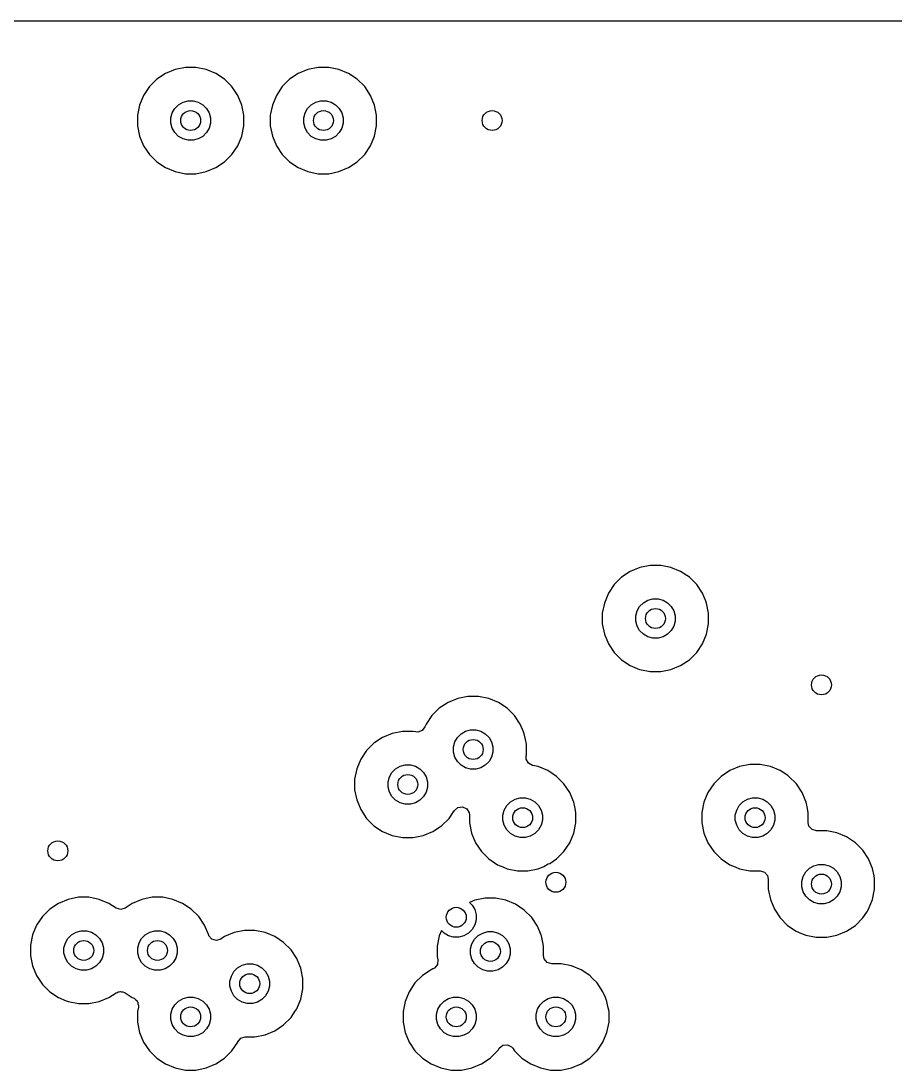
# Model space of a CAD drawing. Header units: inches. Extents: x 2.68 to 6.18, y -3.58 to -1.67.
# Drawn here: x 3.817 to 4.335, y -2.295 to -1.673 of the extents above; entities that cross this region are included whole.
import ezdxf

# ---------------------------------------------------------------- set-up
doc = ezdxf.new("R2010")
doc.units = ezdxf.units.IN
doc.header["$MEASUREMENT"] = 0
doc.layers.add('In2.Cu', color=33, linetype='CONTINUOUS', true_color=0xce7d2c)

msp = doc.modelspace()

# ---------------------------------------------------------------- linework, layer by layer
at = {"layer": 'In2.Cu', "linetype": 'CONTINUOUS'}
for p, q in [((2.68207, -1.67325), (6.1762, -1.67325)), ((3.90239, -1.70435), (3.89723, -1.7078)), ((3.90813, -1.70198), (3.90239, -1.70435)), ((3.90239, -1.70435), (3.90239, -1.70435)), ((3.91422, -1.70077), (3.90813, -1.70198)), ((3.90813, -1.70198), (3.90813, -1.70198)), ((3.92043, -1.70077), (3.91422, -1.70077)), ((3.91422, -1.70077), (3.91422, -1.70077)), ((3.92652, -1.70198), (3.92043, -1.70077)), ((3.92043, -1.70077), (3.92043, -1.70077)), ((3.93225, -1.70435), (3.92652, -1.70198)), ((3.92652, -1.70198), (3.92652, -1.70198)), ((3.93741, -1.7078), (3.93225, -1.70435)), ((3.93225, -1.70435), (3.93225, -1.70435)), ((3.98113, -1.70435), (3.97597, -1.7078)), ((3.98687, -1.70198), (3.98113, -1.70435)), ((3.98113, -1.70435), (3.98113, -1.70435)), ((3.99296, -1.70077), (3.98687, -1.70198)), ((3.98687, -1.70198), (3.98687, -1.70198)), ((3.99917, -1.70077), (3.99296, -1.70077)), ((3.99296, -1.70077), (3.99296, -1.70077)), ((4.00526, -1.70198), (3.99917, -1.70077)), ((3.99917, -1.70077), (3.99917, -1.70077)), ((4.01099, -1.70435), (4.00526, -1.70198)), ((4.00526, -1.70198), (4.00526, -1.70198)), ((4.01615, -1.7078), (4.01099, -1.70435)), ((4.01099, -1.70435), (4.01099, -1.70435)), ((3.89723, -1.7078), (3.89284, -1.71219)), ((3.89723, -1.7078), (3.89723, -1.7078)), ((3.9418, -1.71219), (3.93741, -1.7078)), ((3.93741, -1.7078), (3.93741, -1.7078)), ((3.97597, -1.7078), (3.97158, -1.71219)), ((3.97597, -1.7078), (3.97597, -1.7078)), ((4.02054, -1.71219), (4.01615, -1.7078)), ((4.01615, -1.7078), (4.01615, -1.7078)), ((3.89284, -1.71219), (3.88939, -1.71735)), ((3.89284, -1.71219), (3.89284, -1.71219)), ((3.94525, -1.71735), (3.9418, -1.71219)), ((3.9418, -1.71219), (3.9418, -1.71219)), ((3.97158, -1.71219), (3.96813, -1.71735)), ((3.97158, -1.71219), (3.97158, -1.71219)), ((4.02399, -1.71735), (4.02054, -1.71219)), ((4.02054, -1.71219), (4.02054, -1.71219)), ((3.88939, -1.71736), (3.88702, -1.72309)), ((3.88939, -1.71735), (3.88939, -1.71736)), ((3.90795, -1.72509), (3.91013, -1.72291)), ((3.91013, -1.72291), (3.9128, -1.72137)), ((3.9128, -1.72137), (3.91578, -1.72057)), ((3.91578, -1.72057), (3.91886, -1.72057)), ((3.91886, -1.72057), (3.92184, -1.72137)), ((3.92184, -1.72137), (3.92451, -1.72291)), ((3.92451, -1.72291), (3.92669, -1.72509)), ((3.94525, -1.71736), (3.94525, -1.71735)), ((3.94763, -1.72309), (3.94525, -1.71736)), ((3.96813, -1.71736), (3.96576, -1.72309)), ((3.96813, -1.71735), (3.96813, -1.71736)), ((3.98669, -1.72509), (3.98887, -1.72291)), ((3.98887, -1.72291), (3.99154, -1.72137)), ((3.99154, -1.72137), (3.99452, -1.72057)), ((3.99452, -1.72057), (3.9976, -1.72057)), ((3.9976, -1.72057), (4.00058, -1.72137)), ((4.00058, -1.72137), (4.00325, -1.72291)), ((4.00325, -1.72291), (4.00543, -1.72509)), ((4.02399, -1.71736), (4.02399, -1.71735)), ((4.02637, -1.72309), (4.02399, -1.71736)), ((3.88702, -1.72309), (3.88581, -1.72918)), ((3.88581, -1.72918), (3.88581, -1.73539)), ((3.88702, -1.72309), (3.88702, -1.72309)), ((3.90561, -1.73074), (3.90641, -1.72776)), ((3.90641, -1.72776), (3.90795, -1.72509)), ((3.92669, -1.72509), (3.92823, -1.72776)), ((3.92823, -1.72776), (3.92903, -1.73074)), ((3.94884, -1.72918), (3.94763, -1.72309)), ((3.94763, -1.72309), (3.94763, -1.72309)), ((3.94763, -1.72309), (3.94763, -1.72309)), ((3.94884, -1.73539), (3.94884, -1.72918)), ((3.94884, -1.72918), (3.94884, -1.72918)), ((3.94884, -1.72918), (3.94884, -1.72918)), ((3.96576, -1.72309), (3.96455, -1.72918)), ((3.96455, -1.72918), (3.96455, -1.73539)), ((3.96576, -1.72309), (3.96576, -1.72309)), ((3.98435, -1.73074), (3.98515, -1.72776)), ((3.98515, -1.72776), (3.98669, -1.72509)), ((4.00543, -1.72509), (4.00697, -1.72776)), ((4.00697, -1.72776), (4.00777, -1.73074)), ((4.02758, -1.72918), (4.02637, -1.72309)), ((4.02637, -1.72309), (4.02637, -1.72309)), ((4.02637, -1.72309), (4.02637, -1.72309)), ((4.02758, -1.73539), (4.02758, -1.72918)), ((4.02758, -1.72918), (4.02758, -1.72918)), ((4.02758, -1.72918), (4.02758, -1.72918)), ((3.88581, -1.73539), (3.88702, -1.74148)), ((3.90561, -1.73383), (3.90561, -1.73074)), ((3.90641, -1.7368), (3.90561, -1.73383)), ((3.92903, -1.73383), (3.92823, -1.7368)), ((3.92903, -1.73074), (3.92903, -1.73383)), ((3.94763, -1.74148), (3.94884, -1.73539)), ((3.96455, -1.73539), (3.96576, -1.74148)), ((3.98435, -1.73383), (3.98435, -1.73074)), ((3.98515, -1.7368), (3.98435, -1.73383)), ((4.00777, -1.73383), (4.00697, -1.7368)), ((4.00777, -1.73074), (4.00777, -1.73383)), ((4.02637, -1.74148), (4.02758, -1.73539)), ((3.88702, -1.74148), (3.88702, -1.74148)), ((3.88702, -1.74148), (3.88939, -1.74721)), ((3.90795, -1.73947), (3.90641, -1.7368)), ((3.91013, -1.74165), (3.90795, -1.73947)), ((3.9128, -1.7432), (3.91013, -1.74165)), ((3.92451, -1.74165), (3.92184, -1.7432)), ((3.92669, -1.73947), (3.92451, -1.74165)), ((3.92823, -1.7368), (3.92669, -1.73947)), ((3.94525, -1.74721), (3.94763, -1.74148)), ((3.96576, -1.74148), (3.96576, -1.74148)), ((3.96576, -1.74148), (3.96813, -1.74721)), ((3.98669, -1.73947), (3.98515, -1.7368)), ((3.98887, -1.74165), (3.98669, -1.73947)), ((3.99154, -1.7432), (3.98887, -1.74165)), ((4.00325, -1.74165), (4.00058, -1.7432)), ((4.00543, -1.73947), (4.00325, -1.74165)), ((4.00697, -1.7368), (4.00543, -1.73947)), ((4.02399, -1.74721), (4.02637, -1.74148)), ((3.88939, -1.74721), (3.88939, -1.74721)), ((3.88939, -1.74721), (3.89284, -1.75237)), ((3.91578, -1.74399), (3.9128, -1.7432)), ((3.91886, -1.74399), (3.91578, -1.74399)), ((3.92184, -1.7432), (3.91886, -1.74399)), ((3.9418, -1.75237), (3.94525, -1.74721)), ((3.96813, -1.74721), (3.96813, -1.74721)), ((3.96813, -1.74721), (3.97158, -1.75237)), ((3.99452, -1.74399), (3.99154, -1.7432)), ((3.9976, -1.74399), (3.99452, -1.74399)), ((4.00058, -1.7432), (3.9976, -1.74399)), ((4.02054, -1.75237), (4.02399, -1.74721)), ((3.89284, -1.75237), (3.89284, -1.75237)), ((3.89284, -1.75237), (3.89723, -1.75676)), ((3.93741, -1.75676), (3.9418, -1.75237)), ((3.97158, -1.75237), (3.97158, -1.75237)), ((3.97158, -1.75237), (3.97597, -1.75676)), ((4.01615, -1.75676), (4.02054, -1.75237)), ((3.89723, -1.75676), (3.89723, -1.75676)), ((3.89723, -1.75676), (3.90239, -1.76021)), ((3.90239, -1.76021), (3.90239, -1.76021)), ((3.90239, -1.76021), (3.90813, -1.76259)), ((3.92652, -1.76259), (3.93225, -1.76021)), ((3.93225, -1.76021), (3.93741, -1.75676)), ((3.97597, -1.75676), (3.97597, -1.75676)), ((3.97597, -1.75676), (3.98113, -1.76021)), ((3.98113, -1.76021), (3.98113, -1.76021)), ((3.98113, -1.76021), (3.98687, -1.76259)), ((4.00526, -1.76259), (4.01099, -1.76021)), ((4.01099, -1.76021), (4.01615, -1.75676)), ((3.90813, -1.76259), (3.90813, -1.76259)), ((3.90813, -1.76259), (3.91422, -1.7638)), ((3.91422, -1.7638), (3.91422, -1.7638)), ((3.91422, -1.7638), (3.91422, -1.7638)), ((3.91422, -1.7638), (3.92043, -1.7638)), ((3.92043, -1.7638), (3.92652, -1.76259)), ((3.92043, -1.7638), (3.92043, -1.7638)), ((3.98687, -1.76259), (3.98687, -1.76259)), ((3.98687, -1.76259), (3.99296, -1.7638)), ((3.99296, -1.7638), (3.99296, -1.7638)), ((3.99296, -1.7638), (3.99296, -1.7638)), ((3.99296, -1.7638), (3.99917, -1.7638)), ((3.99917, -1.7638), (4.00526, -1.76259)), ((3.99917, -1.7638), (3.99917, -1.7638)), ((4.18981, -1.99604), (4.18372, -1.99725)), ((4.19602, -1.99604), (4.18981, -1.99604)), ((4.18981, -1.99604), (4.18981, -1.99604)), ((4.20211, -1.99725), (4.19602, -1.99604)), ((4.19602, -1.99604), (4.19602, -1.99604)), ((4.17798, -1.99963), (4.17282, -2.00308)), ((4.17799, -1.99963), (4.17798, -1.99963)), ((4.18372, -1.99725), (4.17799, -1.99963)), ((4.18372, -1.99725), (4.18372, -1.99725)), ((4.20784, -1.99963), (4.20211, -1.99725)), ((4.20211, -1.99725), (4.20211, -1.99725)), ((4.213, -2.00308), (4.20784, -1.99963)), ((4.20784, -1.99963), (4.20784, -1.99963)), ((4.16843, -2.00747), (4.16498, -2.01263)), ((4.17282, -2.00308), (4.16843, -2.00747)), ((4.16843, -2.00747), (4.16843, -2.00747)), ((4.17282, -2.00308), (4.17282, -2.00308)), ((4.21739, -2.00747), (4.213, -2.00308)), ((4.213, -2.00308), (4.213, -2.00308)), ((4.22084, -2.01263), (4.21739, -2.00747)), ((4.21739, -2.00747), (4.21739, -2.00747)), ((4.16498, -2.01263), (4.16261, -2.01837)), ((4.16498, -2.01263), (4.16498, -2.01263)), ((4.22277, -2.01729), (4.22084, -2.01263)), ((4.22084, -2.01263), (4.22084, -2.01263)), ((4.16261, -2.01837), (4.1614, -2.02445)), ((4.16261, -2.01837), (4.16261, -2.01837)), ((4.182, -2.02304), (4.18354, -2.02037)), ((4.18354, -2.02037), (4.18572, -2.01819)), ((4.18572, -2.01819), (4.18839, -2.01665)), ((4.18839, -2.01665), (4.19137, -2.01585)), ((4.19137, -2.01585), (4.19446, -2.01585)), ((4.19446, -2.01585), (4.19743, -2.01665)), ((4.19743, -2.01665), (4.2001, -2.01819)), ((4.2001, -2.01819), (4.20228, -2.02037)), ((4.20228, -2.02037), (4.20383, -2.02304)), ((4.22322, -2.01837), (4.22277, -2.01729)), ((4.22443, -2.02445), (4.22322, -2.01837)), ((4.22322, -2.01837), (4.22322, -2.01837)), ((4.22322, -2.01837), (4.22322, -2.01837)), ((4.1614, -2.02445), (4.1614, -2.03066)), ((4.1812, -2.02602), (4.182, -2.02304)), ((4.1812, -2.0291), (4.1812, -2.02602)), ((4.20383, -2.02304), (4.20462, -2.02602)), ((4.20462, -2.02602), (4.20462, -2.0291)), ((4.22443, -2.02446), (4.22443, -2.02445)), ((4.22443, -2.02445), (4.22443, -2.02445)), ((4.22443, -2.03066), (4.22443, -2.02446)), ((4.1614, -2.03066), (4.16261, -2.03675)), ((4.182, -2.03208), (4.1812, -2.0291)), ((4.18354, -2.03475), (4.182, -2.03208)), ((4.20383, -2.03208), (4.20228, -2.03475)), ((4.20462, -2.0291), (4.20383, -2.03208)), ((4.22322, -2.03675), (4.22443, -2.03066)), ((4.16261, -2.03675), (4.16261, -2.03675)), ((4.16261, -2.03675), (4.16498, -2.04249)), ((4.18572, -2.03693), (4.18354, -2.03475)), ((4.18839, -2.03847), (4.18572, -2.03693)), ((4.19137, -2.03927), (4.18839, -2.03847)), ((4.19446, -2.03927), (4.19137, -2.03927)), ((4.19743, -2.03847), (4.19446, -2.03927)), ((4.2001, -2.03693), (4.19743, -2.03847)), ((4.20228, -2.03475), (4.2001, -2.03693)), ((4.22084, -2.04249), (4.22322, -2.03675)), ((4.16498, -2.04249), (4.16498, -2.04249)), ((4.16498, -2.04249), (4.16843, -2.04765)), ((4.21739, -2.04765), (4.22084, -2.04249)), ((4.16843, -2.04765), (4.16843, -2.04765)), ((4.16843, -2.04765), (4.17282, -2.05204)), ((4.17282, -2.05204), (4.17282, -2.05204)), ((4.17282, -2.05204), (4.17798, -2.05549)), ((4.20784, -2.05549), (4.213, -2.05204)), ((4.213, -2.05204), (4.21739, -2.04765)), ((4.17798, -2.05549), (4.17799, -2.05549)), ((4.17799, -2.05549), (4.18341, -2.05774)), ((4.18341, -2.05774), (4.18372, -2.05786)), ((4.18372, -2.05786), (4.18981, -2.05907)), ((4.19602, -2.05907), (4.20211, -2.05786)), ((4.20211, -2.05786), (4.20784, -2.05549)), ((4.18981, -2.05907), (4.18981, -2.05907)), ((4.18981, -2.05907), (4.18981, -2.05907)), ((4.18981, -2.05907), (4.19602, -2.05907)), ((4.19602, -2.05907), (4.19602, -2.05907)), ((4.06992, -2.07731), (4.06476, -2.08076)), ((4.07566, -2.07493), (4.06992, -2.07731)), ((4.06992, -2.07731), (4.06992, -2.07731)), ((4.08175, -2.07372), (4.07566, -2.07493)), ((4.07566, -2.07493), (4.07566, -2.07493)), ((4.08795, -2.07372), (4.08175, -2.07372)), ((4.08175, -2.07372), (4.08175, -2.07372)), ((4.09404, -2.07493), (4.08795, -2.07372)), ((4.08795, -2.07372), (4.08795, -2.07372)), ((4.09978, -2.07731), (4.09404, -2.07493)), ((4.09404, -2.07493), (4.09404, -2.07493)), ((4.10494, -2.08076), (4.09978, -2.07731)), ((4.09978, -2.07731), (4.09978, -2.07731)), ((4.06476, -2.08076), (4.06037, -2.08515)), ((4.06476, -2.08076), (4.06476, -2.08076)), ((4.10933, -2.08515), (4.10494, -2.08076)), ((4.10494, -2.08076), (4.10494, -2.08076)), ((4.06037, -2.08515), (4.05692, -2.09031)), ((4.06037, -2.08515), (4.06037, -2.08515)), ((4.11278, -2.09031), (4.10933, -2.08515)), ((4.10933, -2.08515), (4.10933, -2.08515)), ((4.03687, -2.09568), (4.03113, -2.09806)), ((4.04296, -2.09447), (4.03687, -2.09568)), ((4.03687, -2.09568), (4.03687, -2.09568)), ((4.04917, -2.09447), (4.04296, -2.09447)), ((4.04296, -2.09447), (4.04296, -2.09447)), ((4.05081, -2.0948), (4.04917, -2.09447)), ((4.04917, -2.09447), (4.04917, -2.09447)), ((4.05194, -2.09489), (4.05081, -2.0948)), ((4.05455, -2.09402), (4.05194, -2.09489)), ((4.05627, -2.09188), (4.05455, -2.09402)), ((4.05692, -2.09031), (4.05627, -2.09188)), ((4.05692, -2.09031), (4.05692, -2.09031)), ((4.07548, -2.09805), (4.07766, -2.09587)), ((4.07766, -2.09587), (4.08033, -2.09432)), ((4.08033, -2.09432), (4.08331, -2.09353)), ((4.08331, -2.09353), (4.08639, -2.09353)), ((4.08639, -2.09353), (4.08937, -2.09432)), ((4.08937, -2.09432), (4.09204, -2.09587)), ((4.09204, -2.09587), (4.09422, -2.09805)), ((4.11464, -2.0948), (4.11278, -2.09031)), ((4.11278, -2.09031), (4.11278, -2.09031)), ((4.11516, -2.09604), (4.11464, -2.0948)), ((4.11582, -2.09938), (4.11516, -2.09604)), ((4.02597, -2.1015), (4.02158, -2.10589)), ((4.03113, -2.09806), (4.02597, -2.1015)), ((4.02597, -2.1015), (4.02597, -2.1015)), ((4.03113, -2.09806), (4.03113, -2.09806)), ((4.07314, -2.10369), (4.07394, -2.10072)), ((4.07394, -2.10072), (4.07548, -2.09805)), ((4.09422, -2.09805), (4.09576, -2.10072)), ((4.09576, -2.10072), (4.09656, -2.10369)), ((4.11637, -2.10213), (4.11582, -2.09938)), ((4.11637, -2.10834), (4.11637, -2.10213)), ((4.11637, -2.10213), (4.11637, -2.10213)), ((4.02158, -2.10589), (4.01813, -2.11106)), ((4.02158, -2.10589), (4.02158, -2.10589)), ((4.07314, -2.10678), (4.07314, -2.10369)), ((4.07394, -2.10976), (4.07314, -2.10678)), ((4.09656, -2.10678), (4.09576, -2.10976)), ((4.09656, -2.10369), (4.09656, -2.10678)), ((4.11624, -2.10897), (4.11637, -2.10834)), ((4.01813, -2.11106), (4.01576, -2.11679)), ((4.01813, -2.11106), (4.01813, -2.11106)), ((4.04154, -2.11507), (4.04452, -2.11427)), ((4.04452, -2.11427), (4.0476, -2.11427)), ((4.0476, -2.11427), (4.05058, -2.11507)), ((4.07548, -2.11243), (4.07394, -2.10976)), ((4.07766, -2.11461), (4.07548, -2.11243)), ((4.08033, -2.11615), (4.07766, -2.11461)), ((4.09204, -2.11461), (4.08937, -2.11615)), ((4.09422, -2.11243), (4.09204, -2.11461)), ((4.09576, -2.10976), (4.09422, -2.11243)), ((4.11628, -2.11104), (4.11624, -2.10897)), ((4.11764, -2.11344), (4.11628, -2.11104)), ((4.12008, -2.11471), (4.11764, -2.11344)), ((4.12337, -2.11536), (4.12008, -2.11471)), ((4.24886, -2.11415), (4.24278, -2.11536)), ((4.25507, -2.11415), (4.24886, -2.11415)), ((4.24886, -2.11415), (4.24886, -2.11415)), ((4.26116, -2.11536), (4.25507, -2.11415)), ((4.25507, -2.11415), (4.25507, -2.11415)), ((4.01576, -2.11679), (4.01455, -2.12288)), ((4.01576, -2.11679), (4.01576, -2.11679)), ((4.03515, -2.12146), (4.03669, -2.11879)), ((4.03669, -2.11879), (4.03887, -2.11661)), ((4.03887, -2.11661), (4.04154, -2.11507)), ((4.05058, -2.11507), (4.05325, -2.11661)), ((4.05325, -2.11661), (4.05543, -2.11879)), ((4.05543, -2.11879), (4.05697, -2.12146)), ((4.08331, -2.11695), (4.08033, -2.11615)), ((4.08639, -2.11695), (4.08331, -2.11695)), ((4.08937, -2.11615), (4.08639, -2.11695)), ((4.1291, -2.11774), (4.12337, -2.11536)), ((4.12337, -2.11536), (4.12337, -2.11536)), ((4.13426, -2.12119), (4.1291, -2.11774)), ((4.1291, -2.11774), (4.1291, -2.11774)), ((4.23704, -2.11774), (4.23188, -2.12119)), ((4.24278, -2.11536), (4.23704, -2.11774)), ((4.23704, -2.11774), (4.23704, -2.11774)), ((4.24278, -2.11536), (4.24278, -2.11536)), ((4.2669, -2.11774), (4.26116, -2.11536)), ((4.26116, -2.11536), (4.26116, -2.11536)), ((4.27141, -2.12075), (4.2669, -2.11774)), ((4.2669, -2.11774), (4.2669, -2.11774)), ((4.27206, -2.12119), (4.27141, -2.12075)), ((4.01455, -2.12288), (4.01455, -2.12909)), ((4.03435, -2.12444), (4.03515, -2.12146)), ((4.03435, -2.12753), (4.03435, -2.12444)), ((4.05697, -2.12146), (4.05777, -2.12444)), ((4.05777, -2.12444), (4.05777, -2.12753)), ((4.13865, -2.12558), (4.13426, -2.12119)), ((4.13426, -2.12119), (4.13426, -2.12119)), ((4.1421, -2.13074), (4.13865, -2.12558)), ((4.13865, -2.12558), (4.13865, -2.12558)), ((4.22749, -2.12558), (4.22404, -2.13074)), ((4.23188, -2.12119), (4.22749, -2.12558)), ((4.22749, -2.12558), (4.22749, -2.12558)), ((4.23188, -2.12119), (4.23188, -2.12119)), ((4.27645, -2.12558), (4.27206, -2.12119)), ((4.27206, -2.12119), (4.27206, -2.12119)), ((4.2799, -2.13074), (4.27645, -2.12558)), ((4.27645, -2.12558), (4.27645, -2.12558)), ((4.01455, -2.12909), (4.01576, -2.13518)), ((4.03515, -2.1305), (4.03435, -2.12753)), ((4.03669, -2.13317), (4.03515, -2.1305)), ((4.03887, -2.13535), (4.03669, -2.13317)), ((4.05543, -2.13317), (4.05325, -2.13535)), ((4.05697, -2.1305), (4.05543, -2.13317)), ((4.05777, -2.12753), (4.05697, -2.1305)), ((4.14394, -2.13518), (4.1421, -2.13074)), ((4.1421, -2.13074), (4.1421, -2.13074)), ((4.22404, -2.13074), (4.22166, -2.13648)), ((4.22404, -2.13074), (4.22404, -2.13074)), ((4.28173, -2.13518), (4.2799, -2.13074)), ((4.2799, -2.13074), (4.2799, -2.13074)), ((4.01576, -2.13518), (4.01576, -2.13518)), ((4.01576, -2.13518), (4.01813, -2.14091)), ((4.04154, -2.1369), (4.03887, -2.13535)), ((4.04452, -2.13769), (4.04154, -2.1369)), ((4.0476, -2.13769), (4.04452, -2.13769)), ((4.05058, -2.1369), (4.0476, -2.13769)), ((4.05325, -2.13535), (4.05058, -2.1369)), ((4.07372, -2.14132), (4.07583, -2.13956)), ((4.07583, -2.13956), (4.07856, -2.13922)), ((4.07856, -2.13922), (4.08104, -2.14041)), ((4.10326, -2.14115), (4.1048, -2.13848)), ((4.1048, -2.13848), (4.10698, -2.1363)), ((4.10698, -2.1363), (4.10965, -2.13476)), ((4.10965, -2.13476), (4.11263, -2.13396)), ((4.11263, -2.13396), (4.11571, -2.13396)), ((4.11571, -2.13396), (4.11869, -2.13476)), ((4.11869, -2.13476), (4.12136, -2.1363)), ((4.12136, -2.1363), (4.12354, -2.13848)), ((4.12354, -2.13848), (4.12509, -2.14115)), ((4.14448, -2.13648), (4.14394, -2.13518)), ((4.14502, -2.13922), (4.14448, -2.13648)), ((4.14569, -2.14257), (4.14502, -2.13922)), ((4.22166, -2.13648), (4.22045, -2.14257)), ((4.22166, -2.13648), (4.22166, -2.13648)), ((4.24106, -2.14115), (4.2426, -2.13848)), ((4.2426, -2.13848), (4.24478, -2.1363)), ((4.24478, -2.1363), (4.24745, -2.13476)), ((4.24745, -2.13476), (4.25043, -2.13396)), ((4.25043, -2.13396), (4.25351, -2.13396)), ((4.25351, -2.13396), (4.25649, -2.13476)), ((4.25649, -2.13476), (4.25916, -2.1363)), ((4.25916, -2.1363), (4.26134, -2.13848)), ((4.26134, -2.13848), (4.26288, -2.14115)), ((4.28227, -2.13648), (4.28173, -2.13518)), ((4.28282, -2.13922), (4.28227, -2.13648)), ((4.28348, -2.14257), (4.28282, -2.13922)), ((4.01813, -2.14091), (4.01813, -2.14091)), ((4.01813, -2.14091), (4.02158, -2.14607)), ((4.07054, -2.14607), (4.07277, -2.14275)), ((4.07277, -2.14275), (4.07372, -2.14132)), ((4.08104, -2.14041), (4.08248, -2.14275)), ((4.08248, -2.14275), (4.08266, -2.14404)), ((4.08266, -2.14404), (4.08266, -2.14877)), ((4.10246, -2.14413), (4.10326, -2.14115)), ((4.10246, -2.14721), (4.10246, -2.14413)), ((4.12509, -2.14115), (4.12588, -2.14413)), ((4.12588, -2.14413), (4.12588, -2.14721)), ((4.14569, -2.14877), (4.14569, -2.14257)), ((4.14569, -2.14257), (4.14569, -2.14257)), ((4.14569, -2.14257), (4.14569, -2.14257)), ((4.22045, -2.14257), (4.22045, -2.14877)), ((4.24026, -2.14413), (4.24106, -2.14115)), ((4.24026, -2.14721), (4.24026, -2.14413)), ((4.26288, -2.14115), (4.26368, -2.14413)), ((4.26368, -2.14413), (4.26368, -2.14721)), ((4.28348, -2.14864), (4.28348, -2.14257)), ((4.28348, -2.14257), (4.28348, -2.14257)), ((4.02158, -2.14607), (4.02158, -2.14607)), ((4.02158, -2.14607), (4.02597, -2.15046)), ((4.02597, -2.15046), (4.02597, -2.15046)), ((4.02597, -2.15046), (4.03113, -2.15391)), ((4.06099, -2.15391), (4.06615, -2.15046)), ((4.06615, -2.15046), (4.07054, -2.14607)), ((4.08266, -2.14877), (4.08387, -2.15486)), ((4.10326, -2.15019), (4.10246, -2.14721)), ((4.1048, -2.15286), (4.10326, -2.15019)), ((4.12509, -2.15019), (4.12354, -2.15286)), ((4.12588, -2.14721), (4.12509, -2.15019)), ((4.14448, -2.15486), (4.14569, -2.14877)), ((4.22045, -2.14877), (4.22166, -2.15486)), ((4.24106, -2.15019), (4.24026, -2.14721)), ((4.2426, -2.15286), (4.24106, -2.15019)), ((4.26288, -2.15019), (4.26134, -2.15286)), ((4.26368, -2.14721), (4.26288, -2.15019)), ((4.28393, -2.15067), (4.28348, -2.14864)), ((4.28573, -2.15275), (4.28393, -2.15067)), ((4.03113, -2.15391), (4.03113, -2.15391)), ((4.03113, -2.15391), (4.03687, -2.15629)), ((4.03687, -2.15629), (4.03687, -2.15629)), ((4.03687, -2.15629), (4.04296, -2.1575)), ((4.04296, -2.1575), (4.04296, -2.1575)), ((4.04296, -2.1575), (4.04296, -2.1575)), ((4.04296, -2.1575), (4.04917, -2.1575)), ((4.04917, -2.1575), (4.05526, -2.15629)), ((4.04917, -2.1575), (4.04917, -2.1575)), ((4.05526, -2.15629), (4.06099, -2.15391)), ((4.08387, -2.15486), (4.08387, -2.15486)), ((4.08387, -2.15486), (4.08624, -2.1606)), ((4.10698, -2.15504), (4.1048, -2.15286)), ((4.10965, -2.15658), (4.10698, -2.15504)), ((4.11263, -2.15738), (4.10965, -2.15658)), ((4.11571, -2.15738), (4.11263, -2.15738)), ((4.11869, -2.15658), (4.11571, -2.15738)), ((4.12136, -2.15504), (4.11869, -2.15658)), ((4.12354, -2.15286), (4.12136, -2.15504)), ((4.1421, -2.1606), (4.14448, -2.15486)), ((4.22166, -2.15486), (4.22166, -2.15486)), ((4.22166, -2.15486), (4.22404, -2.1606)), ((4.24478, -2.15504), (4.2426, -2.15286)), ((4.24745, -2.15658), (4.24478, -2.15504)), ((4.25043, -2.15738), (4.24745, -2.15658)), ((4.25351, -2.15738), (4.25043, -2.15738)), ((4.25649, -2.15658), (4.25351, -2.15738)), ((4.25916, -2.15504), (4.25649, -2.15658)), ((4.26134, -2.15286), (4.25916, -2.15504)), ((4.28837, -2.15352), (4.28573, -2.15275)), ((4.29444, -2.15352), (4.28837, -2.15352)), ((4.30053, -2.15473), (4.29444, -2.15352)), ((4.29444, -2.15352), (4.29444, -2.15352)), ((4.30627, -2.15711), (4.30053, -2.15473)), ((4.30053, -2.15473), (4.30053, -2.15473)), ((4.31143, -2.16056), (4.30627, -2.15711)), ((4.30627, -2.15711), (4.30627, -2.15711)), ((4.08624, -2.1606), (4.08624, -2.1606)), ((4.08624, -2.1606), (4.08969, -2.16576)), ((4.13865, -2.16576), (4.1421, -2.1606)), ((4.22404, -2.1606), (4.22404, -2.1606)), ((4.22404, -2.1606), (4.22749, -2.16576)), ((4.31582, -2.16495), (4.31143, -2.16056)), ((4.31143, -2.16056), (4.31143, -2.16056)), ((4.08969, -2.16576), (4.08969, -2.16576)), ((4.08969, -2.16576), (4.09408, -2.17015)), ((4.09408, -2.17015), (4.09408, -2.17015)), ((4.09408, -2.17015), (4.09924, -2.1736)), ((4.13028, -2.17281), (4.13426, -2.17015)), ((4.13426, -2.17015), (4.13865, -2.16576)), ((4.22749, -2.16576), (4.22749, -2.16576)), ((4.22749, -2.16576), (4.23188, -2.17015)), ((4.23188, -2.17015), (4.23188, -2.17015)), ((4.23188, -2.17015), (4.23704, -2.1736)), ((4.31927, -2.17011), (4.31582, -2.16495)), ((4.31582, -2.16495), (4.31582, -2.16495)), ((4.32106, -2.17443), (4.31927, -2.17011)), ((4.31927, -2.17011), (4.31927, -2.17011)), ((4.09924, -2.1736), (4.09925, -2.1736)), ((4.09925, -2.1736), (4.10241, -2.17491)), ((4.10241, -2.17491), (4.10498, -2.17597)), ((4.10498, -2.17597), (4.11107, -2.17719)), ((4.11728, -2.17719), (4.12337, -2.17597)), ((4.12337, -2.17597), (4.12667, -2.17461)), ((4.12667, -2.17461), (4.12934, -2.17306)), ((4.12934, -2.17306), (4.13028, -2.17281)), ((4.23704, -2.1736), (4.23704, -2.1736)), ((4.23704, -2.1736), (4.24021, -2.17491)), ((4.24021, -2.17491), (4.24278, -2.17597)), ((4.24278, -2.17597), (4.24886, -2.17719)), ((4.28197, -2.17785), (4.28415, -2.17567)), ((4.28415, -2.17567), (4.28682, -2.17413)), ((4.28682, -2.17413), (4.2898, -2.17333)), ((4.2898, -2.17333), (4.29288, -2.17333)), ((4.29288, -2.17333), (4.29586, -2.17413)), ((4.29586, -2.17413), (4.29853, -2.17567)), ((4.29853, -2.17567), (4.30071, -2.17785)), ((4.32164, -2.17585), (4.32106, -2.17443)), ((4.32252, -2.18024), (4.32164, -2.17585)), ((4.11107, -2.17719), (4.11107, -2.17719)), ((4.11107, -2.17719), (4.11107, -2.17719)), ((4.11107, -2.17719), (4.11728, -2.17719)), ((4.11728, -2.17719), (4.11728, -2.17719)), ((4.24886, -2.17719), (4.24886, -2.17719)), ((4.24886, -2.17719), (4.25494, -2.17719)), ((4.25494, -2.17719), (4.25758, -2.17796)), ((4.25758, -2.17796), (4.25938, -2.18004)), ((4.25938, -2.18004), (4.25982, -2.18207)), ((4.25982, -2.18207), (4.25982, -2.18814)), ((4.27963, -2.1835), (4.28043, -2.18052)), ((4.28043, -2.18052), (4.28197, -2.17785)), ((4.30071, -2.17785), (4.30225, -2.18052)), ((4.30225, -2.18052), (4.30305, -2.1835)), ((4.32285, -2.18194), (4.32252, -2.18024)), ((4.32285, -2.18814), (4.32285, -2.18194)), ((4.32285, -2.18194), (4.32285, -2.18194)), ((4.32285, -2.18194), (4.32285, -2.18194)), ((4.25982, -2.18814), (4.26103, -2.19423)), ((4.27963, -2.18658), (4.27963, -2.1835)), ((4.28043, -2.18956), (4.27963, -2.18658)), ((4.28197, -2.19223), (4.28043, -2.18956)), ((4.30225, -2.18956), (4.30071, -2.19223)), ((4.30305, -2.18658), (4.30225, -2.18956)), ((4.30305, -2.1835), (4.30305, -2.18658)), ((4.32164, -2.19423), (4.32285, -2.18814)), ((3.84474, -2.1941), (3.83901, -2.19648)), ((3.85083, -2.19289), (3.84474, -2.1941)), ((3.84474, -2.1941), (3.84474, -2.1941)), ((3.85704, -2.19289), (3.85083, -2.19289)), ((3.85083, -2.19289), (3.85083, -2.19289)), ((3.86313, -2.1941), (3.85704, -2.19289)), ((3.85704, -2.19289), (3.85704, -2.19289)), ((3.86887, -2.19648), (3.86313, -2.1941)), ((3.86313, -2.1941), (3.86313, -2.1941)), ((3.88844, -2.1941), (3.88271, -2.19648)), ((3.88845, -2.1941), (3.88844, -2.1941)), ((3.89453, -2.19289), (3.88845, -2.1941)), ((3.90074, -2.19289), (3.89453, -2.19289)), ((3.89453, -2.19289), (3.89453, -2.19289)), ((3.90683, -2.1941), (3.90074, -2.19289)), ((3.90074, -2.19289), (3.90074, -2.19289)), ((3.91257, -2.19648), (3.90683, -2.1941)), ((3.90683, -2.1941), (3.90683, -2.1941)), ((4.08585, -2.19466), (4.08263, -2.19599)), ((4.09194, -2.19345), (4.08585, -2.19466)), ((4.08585, -2.19466), (4.08585, -2.19466)), ((4.09815, -2.19345), (4.09194, -2.19345)), ((4.09194, -2.19345), (4.09194, -2.19345)), ((4.10423, -2.19466), (4.09815, -2.19345)), ((4.09815, -2.19345), (4.09815, -2.19345)), ((4.10424, -2.19466), (4.10423, -2.19466)), ((4.10997, -2.19703), (4.10424, -2.19466)), ((4.26103, -2.19423), (4.26103, -2.19423)), ((4.26103, -2.19423), (4.26341, -2.19997)), ((4.28415, -2.19441), (4.28197, -2.19223)), ((4.28682, -2.19595), (4.28415, -2.19441)), ((4.29853, -2.19441), (4.29586, -2.19595)), ((4.30071, -2.19223), (4.29853, -2.19441)), ((4.31927, -2.19997), (4.32164, -2.19423)), ((3.83385, -2.19993), (3.82946, -2.20432)), ((3.83901, -2.19648), (3.83385, -2.19993)), ((3.83385, -2.19993), (3.83385, -2.19993)), ((3.83901, -2.19648), (3.83901, -2.19648)), ((3.87308, -2.19929), (3.86887, -2.19648)), ((3.86887, -2.19648), (3.86887, -2.19648)), ((3.87322, -2.19939), (3.87308, -2.19929)), ((3.87587, -2.20012), (3.87322, -2.19939)), ((3.8785, -2.19929), (3.87587, -2.20012)), ((3.88271, -2.19648), (3.8785, -2.19929)), ((3.88271, -2.19648), (3.88271, -2.19648)), ((3.91773, -2.19993), (3.91257, -2.19648)), ((3.91257, -2.19648), (3.91257, -2.19648)), ((3.92212, -2.20432), (3.91773, -2.19993)), ((3.91773, -2.19993), (3.91773, -2.19993)), ((4.08263, -2.19599), (4.08417, -2.19753)), ((4.08417, -2.19753), (4.08572, -2.2002)), ((4.08572, -2.2002), (4.08651, -2.20318)), ((4.11513, -2.20048), (4.10997, -2.19703)), ((4.10997, -2.19703), (4.10997, -2.19703)), ((4.11952, -2.20487), (4.11513, -2.20048)), ((4.11513, -2.20048), (4.11513, -2.20048)), ((4.26341, -2.19997), (4.26341, -2.19997)), ((4.26341, -2.19997), (4.26686, -2.20513)), ((4.2898, -2.19675), (4.28682, -2.19595)), ((4.29288, -2.19675), (4.2898, -2.19675)), ((4.29586, -2.19595), (4.29288, -2.19675)), ((4.31582, -2.20513), (4.31816, -2.20162)), ((4.31816, -2.20162), (4.31927, -2.19997)), ((3.82946, -2.20432), (3.82601, -2.20948)), ((3.82946, -2.20432), (3.82946, -2.20432)), ((3.92557, -2.20948), (3.92212, -2.20432)), ((3.92212, -2.20432), (3.92212, -2.20432)), ((4.08651, -2.20627), (4.08572, -2.20924)), ((4.08651, -2.20318), (4.08651, -2.20627)), ((4.12297, -2.21003), (4.11952, -2.20487)), ((4.11952, -2.20487), (4.11952, -2.20487)), ((4.26686, -2.20513), (4.26686, -2.20513)), ((4.26686, -2.20513), (4.27125, -2.20952)), ((4.31143, -2.20952), (4.31582, -2.20513)), ((3.82601, -2.20948), (3.82363, -2.21522)), ((3.82601, -2.20948), (3.82601, -2.20948)), ((3.84675, -2.21504), (3.84942, -2.2135)), ((3.84942, -2.2135), (3.8524, -2.2127)), ((3.8524, -2.2127), (3.85548, -2.2127)), ((3.85548, -2.2127), (3.85846, -2.2135)), ((3.85846, -2.2135), (3.86113, -2.21504)), ((3.89045, -2.21504), (3.89312, -2.2135)), ((3.89312, -2.2135), (3.8961, -2.2127)), ((3.8961, -2.2127), (3.89918, -2.2127)), ((3.89918, -2.2127), (3.90216, -2.2135)), ((3.90216, -2.2135), (3.90483, -2.21504)), ((3.92803, -2.21543), (3.92557, -2.20948)), ((3.92557, -2.20948), (3.92557, -2.20948)), ((3.94317, -2.21379), (3.93743, -2.21617)), ((3.94926, -2.21258), (3.94317, -2.21379)), ((3.94317, -2.21379), (3.94317, -2.21379)), ((3.95547, -2.21258), (3.94926, -2.21258)), ((3.94926, -2.21258), (3.94926, -2.21258)), ((3.96155, -2.21379), (3.95547, -2.21258)), ((3.95547, -2.21258), (3.95547, -2.21258)), ((3.96156, -2.21379), (3.96155, -2.21379)), ((3.96729, -2.21617), (3.96156, -2.21379)), ((4.06607, -2.21255), (4.06474, -2.21577)), ((4.06761, -2.21409), (4.06607, -2.21255)), ((4.07028, -2.21564), (4.06761, -2.21409)), ((4.08199, -2.21409), (4.07932, -2.21564)), ((4.08417, -2.21191), (4.08199, -2.21409)), ((4.08572, -2.20924), (4.08417, -2.21191)), ((4.08785, -2.21559), (4.09052, -2.21405)), ((4.09052, -2.21405), (4.0935, -2.21325)), ((4.0935, -2.21325), (4.09658, -2.21325)), ((4.09658, -2.21325), (4.09956, -2.21405)), ((4.09956, -2.21405), (4.10223, -2.21559)), ((4.12297, -2.21004), (4.12297, -2.21003)), ((4.12521, -2.21543), (4.12297, -2.21004)), ((4.27125, -2.20952), (4.27125, -2.20952)), ((4.27125, -2.20952), (4.27641, -2.21297)), ((4.27641, -2.21297), (4.27641, -2.21297)), ((4.27641, -2.21297), (4.27958, -2.21428)), ((4.27958, -2.21428), (4.28215, -2.21534)), ((4.30053, -2.21534), (4.30627, -2.21297)), ((4.30627, -2.21297), (4.31143, -2.20952)), ((3.82363, -2.21522), (3.82242, -2.22131)), ((3.82363, -2.21522), (3.82363, -2.21522)), ((3.84223, -2.22287), (3.84303, -2.21989)), ((3.84303, -2.21989), (3.84457, -2.21722)), ((3.84457, -2.21722), (3.84675, -2.21504)), ((3.86113, -2.21504), (3.86331, -2.21722)), ((3.86331, -2.21722), (3.86485, -2.21989)), ((3.86485, -2.21989), (3.86565, -2.22287)), ((3.88593, -2.22287), (3.88673, -2.21989)), ((3.88673, -2.21989), (3.88827, -2.21722)), ((3.88827, -2.21722), (3.89045, -2.21504)), ((3.90483, -2.21504), (3.90701, -2.21722)), ((3.90701, -2.21722), (3.90855, -2.21989)), ((3.90855, -2.21989), (3.90935, -2.22287)), ((3.92814, -2.21567), (3.92803, -2.21543)), ((3.92998, -2.21772), (3.92814, -2.21567)), ((3.93263, -2.21844), (3.92998, -2.21772)), ((3.93525, -2.21762), (3.93263, -2.21844)), ((3.93743, -2.21617), (3.93525, -2.21762)), ((3.93743, -2.21617), (3.93743, -2.21617)), ((3.97245, -2.21961), (3.96729, -2.21617)), ((3.96729, -2.21617), (3.96729, -2.21617)), ((3.97684, -2.224), (3.97245, -2.21961)), ((3.97245, -2.21961), (3.97245, -2.21961)), ((4.06474, -2.21577), (4.06353, -2.22186)), ((4.06474, -2.21577), (4.06474, -2.21577)), ((4.07326, -2.21643), (4.07028, -2.21564)), ((4.07634, -2.21643), (4.07326, -2.21643)), ((4.07932, -2.21564), (4.07634, -2.21643)), ((4.08333, -2.22342), (4.08413, -2.22044)), ((4.08413, -2.22044), (4.08567, -2.21777)), ((4.08567, -2.21777), (4.08785, -2.21559)), ((4.10223, -2.21559), (4.10441, -2.21777)), ((4.10441, -2.21777), (4.10595, -2.22044)), ((4.10595, -2.22044), (4.10675, -2.22342)), ((4.12535, -2.21577), (4.12521, -2.21543)), ((4.12611, -2.21961), (4.12535, -2.21577)), ((4.12656, -2.22186), (4.12611, -2.21961)), ((4.28215, -2.21534), (4.28823, -2.21656)), ((4.28823, -2.21656), (4.28823, -2.21656)), ((4.28823, -2.21656), (4.28823, -2.21656)), ((4.28823, -2.21656), (4.29444, -2.21656)), ((4.29444, -2.21656), (4.30053, -2.21534)), ((4.29444, -2.21656), (4.29444, -2.21656)), ((3.82242, -2.22131), (3.82242, -2.22751)), ((3.84223, -2.22595), (3.84223, -2.22287)), ((3.84303, -2.22893), (3.84223, -2.22595)), ((3.86565, -2.22595), (3.86485, -2.22893)), ((3.86565, -2.22287), (3.86565, -2.22595)), ((3.88593, -2.22595), (3.88593, -2.22287)), ((3.88673, -2.22893), (3.88593, -2.22595)), ((3.90935, -2.22595), (3.90855, -2.22893)), ((3.90935, -2.22287), (3.90935, -2.22595)), ((3.98029, -2.22917), (3.97684, -2.224)), ((3.97684, -2.224), (3.97684, -2.224)), ((4.06353, -2.22186), (4.06353, -2.22807)), ((4.08333, -2.2265), (4.08333, -2.22342)), ((4.08413, -2.22948), (4.08333, -2.2265)), ((4.10675, -2.2265), (4.10595, -2.22948)), ((4.10675, -2.22342), (4.10675, -2.2265)), ((4.12656, -2.22738), (4.12656, -2.22186)), ((4.12656, -2.22186), (4.12656, -2.22186)), ((3.82242, -2.22751), (3.82363, -2.2336)), ((3.84457, -2.2316), (3.84303, -2.22893)), ((3.84675, -2.23378), (3.84457, -2.2316)), ((3.86331, -2.2316), (3.86113, -2.23378)), ((3.86485, -2.22893), (3.86331, -2.2316)), ((3.88827, -2.2316), (3.88673, -2.22893)), ((3.89045, -2.23378), (3.88827, -2.2316)), ((3.90701, -2.2316), (3.90483, -2.23378)), ((3.90855, -2.22893), (3.90701, -2.2316)), ((3.94784, -2.23318), (3.95082, -2.23238)), ((3.95082, -2.23238), (3.9539, -2.23238)), ((3.9539, -2.23238), (3.95688, -2.23318)), ((3.98213, -2.2336), (3.98029, -2.22917)), ((3.98029, -2.22917), (3.98029, -2.22917)), ((4.06365, -2.23267), (4.06196, -2.23484)), ((4.06353, -2.22807), (4.0639, -2.22993)), ((4.0639, -2.22993), (4.06365, -2.23267)), ((4.08567, -2.23215), (4.08413, -2.22948)), ((4.08785, -2.23433), (4.08567, -2.23215)), ((4.10441, -2.23215), (4.10223, -2.23433)), ((4.10595, -2.22948), (4.10441, -2.23215)), ((4.127, -2.22941), (4.12656, -2.22738)), ((4.1288, -2.23149), (4.127, -2.22941)), ((4.13144, -2.23226), (4.1288, -2.23149)), ((4.13696, -2.23226), (4.13144, -2.23226)), ((4.14305, -2.23347), (4.13696, -2.23226)), ((4.13696, -2.23226), (4.13696, -2.23226)), ((3.82363, -2.2336), (3.82363, -2.2336)), ((3.82363, -2.2336), (3.82601, -2.23934)), ((3.82601, -2.23934), (3.82601, -2.23934)), ((3.82601, -2.23934), (3.82946, -2.2445)), ((3.84942, -2.23532), (3.84675, -2.23378)), ((3.8524, -2.23612), (3.84942, -2.23532)), ((3.85548, -2.23612), (3.8524, -2.23612)), ((3.85846, -2.23532), (3.85548, -2.23612)), ((3.86113, -2.23378), (3.85846, -2.23532)), ((3.89312, -2.23532), (3.89045, -2.23378)), ((3.8961, -2.23612), (3.89312, -2.23532)), ((3.89918, -2.23612), (3.8961, -2.23612)), ((3.90216, -2.23532), (3.89918, -2.23612)), ((3.90483, -2.23378), (3.90216, -2.23532)), ((3.94145, -2.23957), (3.94299, -2.2369)), ((3.94299, -2.2369), (3.94517, -2.23472)), ((3.94517, -2.23472), (3.94784, -2.23318)), ((3.95688, -2.23318), (3.95955, -2.23472)), ((3.95955, -2.23472), (3.96173, -2.2369)), ((3.96173, -2.2369), (3.96327, -2.23957)), ((3.98267, -2.2349), (3.98213, -2.2336)), ((3.98286, -2.23585), (3.98267, -2.2349)), ((3.98388, -2.24099), (3.98286, -2.23585)), ((4.05471, -2.2393), (4.05032, -2.24369)), ((4.05987, -2.23585), (4.05471, -2.2393)), ((4.05471, -2.2393), (4.05471, -2.2393)), ((4.05988, -2.23585), (4.05987, -2.23585)), ((4.06098, -2.23539), (4.05988, -2.23585)), ((4.06196, -2.23484), (4.06098, -2.23539)), ((4.09052, -2.23588), (4.08785, -2.23433)), ((4.0935, -2.23667), (4.09052, -2.23588)), ((4.09658, -2.23667), (4.0935, -2.23667)), ((4.09956, -2.23588), (4.09658, -2.23667)), ((4.10223, -2.23433), (4.09956, -2.23588)), ((4.14879, -2.23585), (4.14305, -2.23347)), ((4.14305, -2.23347), (4.14305, -2.23347)), ((4.15395, -2.2393), (4.14879, -2.23585)), ((4.14879, -2.23585), (4.14879, -2.23585)), ((4.15564, -2.24099), (4.15395, -2.2393)), ((4.15395, -2.2393), (4.15395, -2.2393)), ((3.82946, -2.2445), (3.82946, -2.2445)), ((3.82946, -2.2445), (3.83385, -2.24889)), ((3.94065, -2.24255), (3.94145, -2.23957)), ((3.94065, -2.24564), (3.94065, -2.24255)), ((3.96327, -2.23957), (3.96407, -2.24255)), ((3.96407, -2.24255), (3.96407, -2.24564)), ((3.98388, -2.2472), (3.98388, -2.24099)), ((3.98388, -2.24099), (3.98388, -2.24099)), ((3.98388, -2.24099), (3.98388, -2.24099)), ((4.05032, -2.24369), (4.04687, -2.24885)), ((4.05032, -2.24369), (4.05032, -2.24369)), ((4.15834, -2.24369), (4.15564, -2.24099)), ((4.16179, -2.24885), (4.15834, -2.24369)), ((4.15834, -2.24369), (4.15834, -2.24369)), ((3.83385, -2.24889), (3.83385, -2.24889)), ((3.83385, -2.24889), (3.83901, -2.25234)), ((3.86887, -2.25234), (3.87308, -2.24953)), ((3.87308, -2.24953), (3.87375, -2.24932)), ((3.87375, -2.24932), (3.87433, -2.24893)), ((3.87433, -2.24893), (3.87503, -2.24891)), ((3.87503, -2.24891), (3.8757, -2.2487)), ((3.8757, -2.2487), (3.87638, -2.24889)), ((3.87638, -2.24889), (3.87708, -2.24888)), ((3.87708, -2.24888), (3.8782, -2.24939)), ((3.8782, -2.24939), (3.87835, -2.24943)), ((3.87835, -2.24943), (3.87835, -2.24943)), ((3.87835, -2.24943), (3.87843, -2.24948)), ((3.87843, -2.24948), (3.88271, -2.25234)), ((3.94145, -2.24861), (3.94065, -2.24564)), ((3.94299, -2.25128), (3.94145, -2.24861)), ((3.94517, -2.25346), (3.94299, -2.25128)), ((3.96173, -2.25128), (3.95955, -2.25346)), ((3.96327, -2.24861), (3.96173, -2.25128)), ((3.96407, -2.24564), (3.96327, -2.24861)), ((3.98267, -2.25329), (3.98388, -2.2472)), ((4.04687, -2.24885), (4.0445, -2.25459)), ((4.04687, -2.24885), (4.04687, -2.24885)), ((4.16323, -2.25234), (4.16179, -2.24885)), ((4.16179, -2.24885), (4.16179, -2.24885)), ((3.83901, -2.25234), (3.83901, -2.25234)), ((3.83901, -2.25234), (3.84348, -2.25419)), ((3.84348, -2.25419), (3.84474, -2.25471)), ((3.84474, -2.25471), (3.85083, -2.25593)), ((3.85083, -2.25593), (3.85083, -2.25593)), ((3.85083, -2.25593), (3.85083, -2.25593)), ((3.85083, -2.25593), (3.85704, -2.25593)), ((3.85704, -2.25593), (3.86313, -2.25471)), ((3.85704, -2.25593), (3.85704, -2.25593)), ((3.86313, -2.25471), (3.86887, -2.25234)), ((3.88271, -2.25234), (3.88377, -2.25278)), ((3.88377, -2.25278), (3.8841, -2.25298)), ((3.8841, -2.25298), (3.88477, -2.25372)), ((3.88477, -2.25372), (3.88554, -2.25435)), ((3.88554, -2.25435), (3.88567, -2.25473)), ((3.88567, -2.25473), (3.88594, -2.25503)), ((3.88594, -2.25503), (3.8861, -2.25601)), ((3.8861, -2.25601), (3.88641, -2.25696)), ((3.88634, -2.25782), (3.88632, -2.25809)), ((3.88638, -2.25774), (3.88634, -2.25782)), ((3.88641, -2.25696), (3.88636, -2.25763)), ((3.88636, -2.25763), (3.88638, -2.25774)), ((3.90641, -2.25926), (3.90795, -2.25659)), ((3.90795, -2.25659), (3.91013, -2.25441)), ((3.91013, -2.25441), (3.9128, -2.25287)), ((3.9128, -2.25287), (3.91578, -2.25207)), ((3.91578, -2.25207), (3.91886, -2.25207)), ((3.91886, -2.25207), (3.92184, -2.25287)), ((3.92184, -2.25287), (3.92451, -2.25441)), ((3.92451, -2.25441), (3.92669, -2.25659)), ((3.92669, -2.25659), (3.92823, -2.25926)), ((3.94784, -2.25501), (3.94517, -2.25346)), ((3.95082, -2.2558), (3.94784, -2.25501)), ((3.9539, -2.2558), (3.95082, -2.2558)), ((3.95688, -2.25501), (3.9539, -2.2558)), ((3.95955, -2.25346), (3.95688, -2.25501)), ((3.98029, -2.25902), (3.98267, -2.25329)), ((4.0445, -2.25459), (4.04329, -2.26068)), ((4.0445, -2.25459), (4.0445, -2.25459)), ((4.06389, -2.25926), (4.06543, -2.25659)), ((4.06543, -2.25659), (4.06761, -2.25441)), ((4.06761, -2.25441), (4.07028, -2.25287)), ((4.07028, -2.25287), (4.07326, -2.25207)), ((4.07326, -2.25207), (4.07634, -2.25207)), ((4.07634, -2.25207), (4.07932, -2.25287)), ((4.07932, -2.25287), (4.08199, -2.25441)), ((4.08199, -2.25441), (4.08417, -2.25659)), ((4.08417, -2.25659), (4.08572, -2.25926)), ((4.12295, -2.25926), (4.12449, -2.25659)), ((4.12449, -2.25659), (4.12667, -2.25441)), ((4.12667, -2.25441), (4.12934, -2.25287)), ((4.12934, -2.25287), (4.13232, -2.25207)), ((4.13232, -2.25207), (4.1354, -2.25207)), ((4.1354, -2.25207), (4.13838, -2.25287)), ((4.13838, -2.25287), (4.14105, -2.25441)), ((4.14105, -2.25441), (4.14323, -2.25659)), ((4.14323, -2.25659), (4.14477, -2.25926)), ((4.16416, -2.25459), (4.16323, -2.25234)), ((4.16477, -2.25763), (4.16416, -2.25459)), ((4.16537, -2.26068), (4.16477, -2.25763)), ((3.88632, -2.25809), (3.88581, -2.26068)), ((3.88581, -2.26068), (3.88581, -2.26688)), ((3.90561, -2.26224), (3.90641, -2.25926)), ((3.90561, -2.26532), (3.90561, -2.26224)), ((3.92823, -2.25926), (3.92903, -2.26224)), ((3.92903, -2.26224), (3.92903, -2.26532)), ((3.97245, -2.26857), (3.97684, -2.26418)), ((3.97684, -2.26418), (3.97919, -2.26068)), ((3.97919, -2.26068), (3.98029, -2.25902)), ((4.04329, -2.26068), (4.04329, -2.26688)), ((4.06309, -2.26224), (4.06389, -2.25926)), ((4.06309, -2.26532), (4.06309, -2.26224)), ((4.08572, -2.25926), (4.08651, -2.26224)), ((4.08651, -2.26224), (4.08651, -2.26532)), ((4.12215, -2.26224), (4.12295, -2.25926)), ((4.12215, -2.26532), (4.12215, -2.26224)), ((4.14477, -2.25926), (4.14557, -2.26224)), ((4.14557, -2.26224), (4.14557, -2.26532)), ((4.16537, -2.26688), (4.16537, -2.26068)), ((4.16537, -2.26068), (4.16537, -2.26068)), ((4.16537, -2.26068), (4.16537, -2.26068)), ((3.88581, -2.26688), (3.88702, -2.27297)), ((3.90641, -2.2683), (3.90561, -2.26532)), ((3.90795, -2.27097), (3.90641, -2.2683)), ((3.92823, -2.2683), (3.92669, -2.27097)), ((3.92903, -2.26532), (3.92823, -2.2683)), ((3.96729, -2.27202), (3.97245, -2.26857)), ((4.04329, -2.26688), (4.0445, -2.27297)), ((4.06389, -2.2683), (4.06309, -2.26532)), ((4.06543, -2.27097), (4.06389, -2.2683)), ((4.08572, -2.2683), (4.08417, -2.27097)), ((4.08651, -2.26532), (4.08572, -2.2683)), ((4.12295, -2.2683), (4.12215, -2.26532)), ((4.12449, -2.27097), (4.12295, -2.2683)), ((4.14477, -2.2683), (4.14323, -2.27097)), ((4.14557, -2.26532), (4.14477, -2.2683)), ((4.16416, -2.27297), (4.16537, -2.26688)), ((3.88702, -2.27297), (3.88702, -2.27297)), ((3.88702, -2.27297), (3.88939, -2.27871)), ((3.91013, -2.27315), (3.90795, -2.27097)), ((3.9128, -2.27469), (3.91013, -2.27315)), ((3.91578, -2.27549), (3.9128, -2.27469)), ((3.91886, -2.27549), (3.91578, -2.27549)), ((3.92184, -2.27469), (3.91886, -2.27549)), ((3.92451, -2.27315), (3.92184, -2.27469)), ((3.92669, -2.27097), (3.92451, -2.27315)), ((3.94538, -2.27851), (3.94701, -2.27648)), ((3.94701, -2.27648), (3.94962, -2.27561)), ((3.94962, -2.27561), (3.9498, -2.27561)), ((3.9498, -2.27561), (3.95547, -2.27561)), ((3.95547, -2.27561), (3.96155, -2.2744)), ((3.95547, -2.27561), (3.95547, -2.27561)), ((3.96155, -2.2744), (3.96729, -2.27202)), ((4.0445, -2.27297), (4.0445, -2.27297)), ((4.0445, -2.27297), (4.04687, -2.27871)), ((4.06761, -2.27315), (4.06543, -2.27097)), ((4.07028, -2.27469), (4.06761, -2.27315)), ((4.07326, -2.27549), (4.07028, -2.27469)), ((4.07634, -2.27549), (4.07326, -2.27549)), ((4.07932, -2.27469), (4.07634, -2.27549)), ((4.08199, -2.27315), (4.07932, -2.27469)), ((4.08417, -2.27097), (4.08199, -2.27315)), ((4.12667, -2.27315), (4.12449, -2.27097)), ((4.12934, -2.27469), (4.12667, -2.27315)), ((4.13232, -2.27549), (4.12934, -2.27469)), ((4.1354, -2.27549), (4.13232, -2.27549)), ((4.13838, -2.27469), (4.1354, -2.27549)), ((4.14105, -2.27315), (4.13838, -2.27469)), ((4.14323, -2.27097), (4.14105, -2.27315)), ((4.16179, -2.27871), (4.16416, -2.27297)), ((3.88939, -2.27871), (3.88939, -2.27871)), ((3.88939, -2.27871), (3.89284, -2.28387)), ((3.9418, -2.28387), (3.94525, -2.27871)), ((3.94525, -2.27871), (3.94526, -2.27869)), ((3.94526, -2.27869), (3.94529, -2.27862)), ((3.94529, -2.27862), (3.94532, -2.27859)), ((3.94532, -2.27859), (3.94536, -2.2785)), ((3.94536, -2.2785), (3.94538, -2.27851)), ((4.04687, -2.27871), (4.04687, -2.27871)), ((4.04687, -2.27871), (4.05032, -2.28387)), ((4.09957, -2.28344), (4.10027, -2.28239)), ((4.10027, -2.28239), (4.10238, -2.28063)), ((4.10238, -2.28063), (4.10511, -2.28028)), ((4.10511, -2.28028), (4.10759, -2.28147)), ((4.10759, -2.28147), (4.10839, -2.28239)), ((4.10839, -2.28239), (4.10938, -2.28387)), ((4.15834, -2.28387), (4.16179, -2.27871)), ((3.89284, -2.28387), (3.89284, -2.28387)), ((3.89284, -2.28387), (3.89723, -2.28826)), ((3.89723, -2.28826), (3.89723, -2.28826)), ((3.89723, -2.28826), (3.90239, -2.29171)), ((3.93225, -2.29171), (3.93741, -2.28826)), ((3.93741, -2.28826), (3.9418, -2.28387)), ((4.05032, -2.28387), (4.05032, -2.28387)), ((4.05032, -2.28387), (4.05471, -2.28826)), ((4.05471, -2.28826), (4.05471, -2.28826)), ((4.05471, -2.28826), (4.05987, -2.29171)), ((4.08973, -2.29171), (4.09489, -2.28826)), ((4.09489, -2.28826), (4.09928, -2.28387)), ((4.09928, -2.28387), (4.09957, -2.28344)), ((4.10938, -2.28387), (4.10938, -2.28387)), ((4.10938, -2.28387), (4.11377, -2.28826)), ((4.11377, -2.28826), (4.11377, -2.28826)), ((4.11377, -2.28826), (4.11893, -2.29171)), ((4.14879, -2.29171), (4.15395, -2.28826)), ((4.15395, -2.28826), (4.15834, -2.28387)), ((3.90239, -2.29171), (3.90239, -2.29171)), ((3.90239, -2.29171), (3.90813, -2.29408)), ((3.90813, -2.29408), (3.90813, -2.29408)), ((3.90813, -2.29408), (3.91422, -2.2953)), ((3.91422, -2.2953), (3.91422, -2.2953)), ((3.91422, -2.2953), (3.91422, -2.2953)), ((3.91422, -2.2953), (3.92043, -2.2953)), ((3.92043, -2.2953), (3.92652, -2.29408)), ((3.92043, -2.2953), (3.92043, -2.2953)), ((3.92652, -2.29408), (3.93225, -2.29171)), ((4.05987, -2.29171), (4.05988, -2.29171)), ((4.05988, -2.29171), (4.06561, -2.29408)), ((4.06561, -2.29408), (4.06561, -2.29408)), ((4.06561, -2.29408), (4.0717, -2.2953)), ((4.0717, -2.2953), (4.0717, -2.2953)), ((4.0717, -2.2953), (4.0717, -2.2953)), ((4.0717, -2.2953), (4.07791, -2.2953)), ((4.07791, -2.2953), (4.084, -2.29408)), ((4.07791, -2.2953), (4.07791, -2.2953)), ((4.084, -2.29408), (4.08973, -2.29171)), ((4.11893, -2.29171), (4.11893, -2.29171)), ((4.11893, -2.29171), (4.12467, -2.29408)), ((4.12467, -2.29408), (4.12467, -2.29408)), ((4.12467, -2.29408), (4.13075, -2.2953)), ((4.13075, -2.2953), (4.13075, -2.2953)), ((4.13075, -2.2953), (4.13075, -2.2953)), ((4.13075, -2.2953), (4.13696, -2.2953)), ((4.13696, -2.2953), (4.14305, -2.29408)), ((4.13696, -2.2953), (4.13696, -2.2953)), ((4.14305, -2.29408), (4.14879, -2.29171))]:
    msp.add_line(p, q, dxfattribs=at)
at = {"layer": 'In2.Cu'}
for centre in [(3.91732, -1.73228), (3.99606, -1.73228), (4.09606, -1.73228), (4.19291, -2.02756), (4.29134, -2.06693), (4.08485, -2.10524), (4.04606, -2.12598), (4.11417, -2.14567), (4.25197, -2.14567), (3.83858, -2.16535), (4.13386, -2.18398), (4.29134, -2.18504), (4.0748, -2.20472), (3.85394, -2.22441), (3.89764, -2.22441), (4.09504, -2.22496), (3.95236, -2.24409), (3.91732, -2.26378), (4.0748, -2.26378), (4.13386, -2.26378)]:
    msp.add_circle(centre, 0.00591, dxfattribs=at)

doc.saveas('drawing.dxf')
